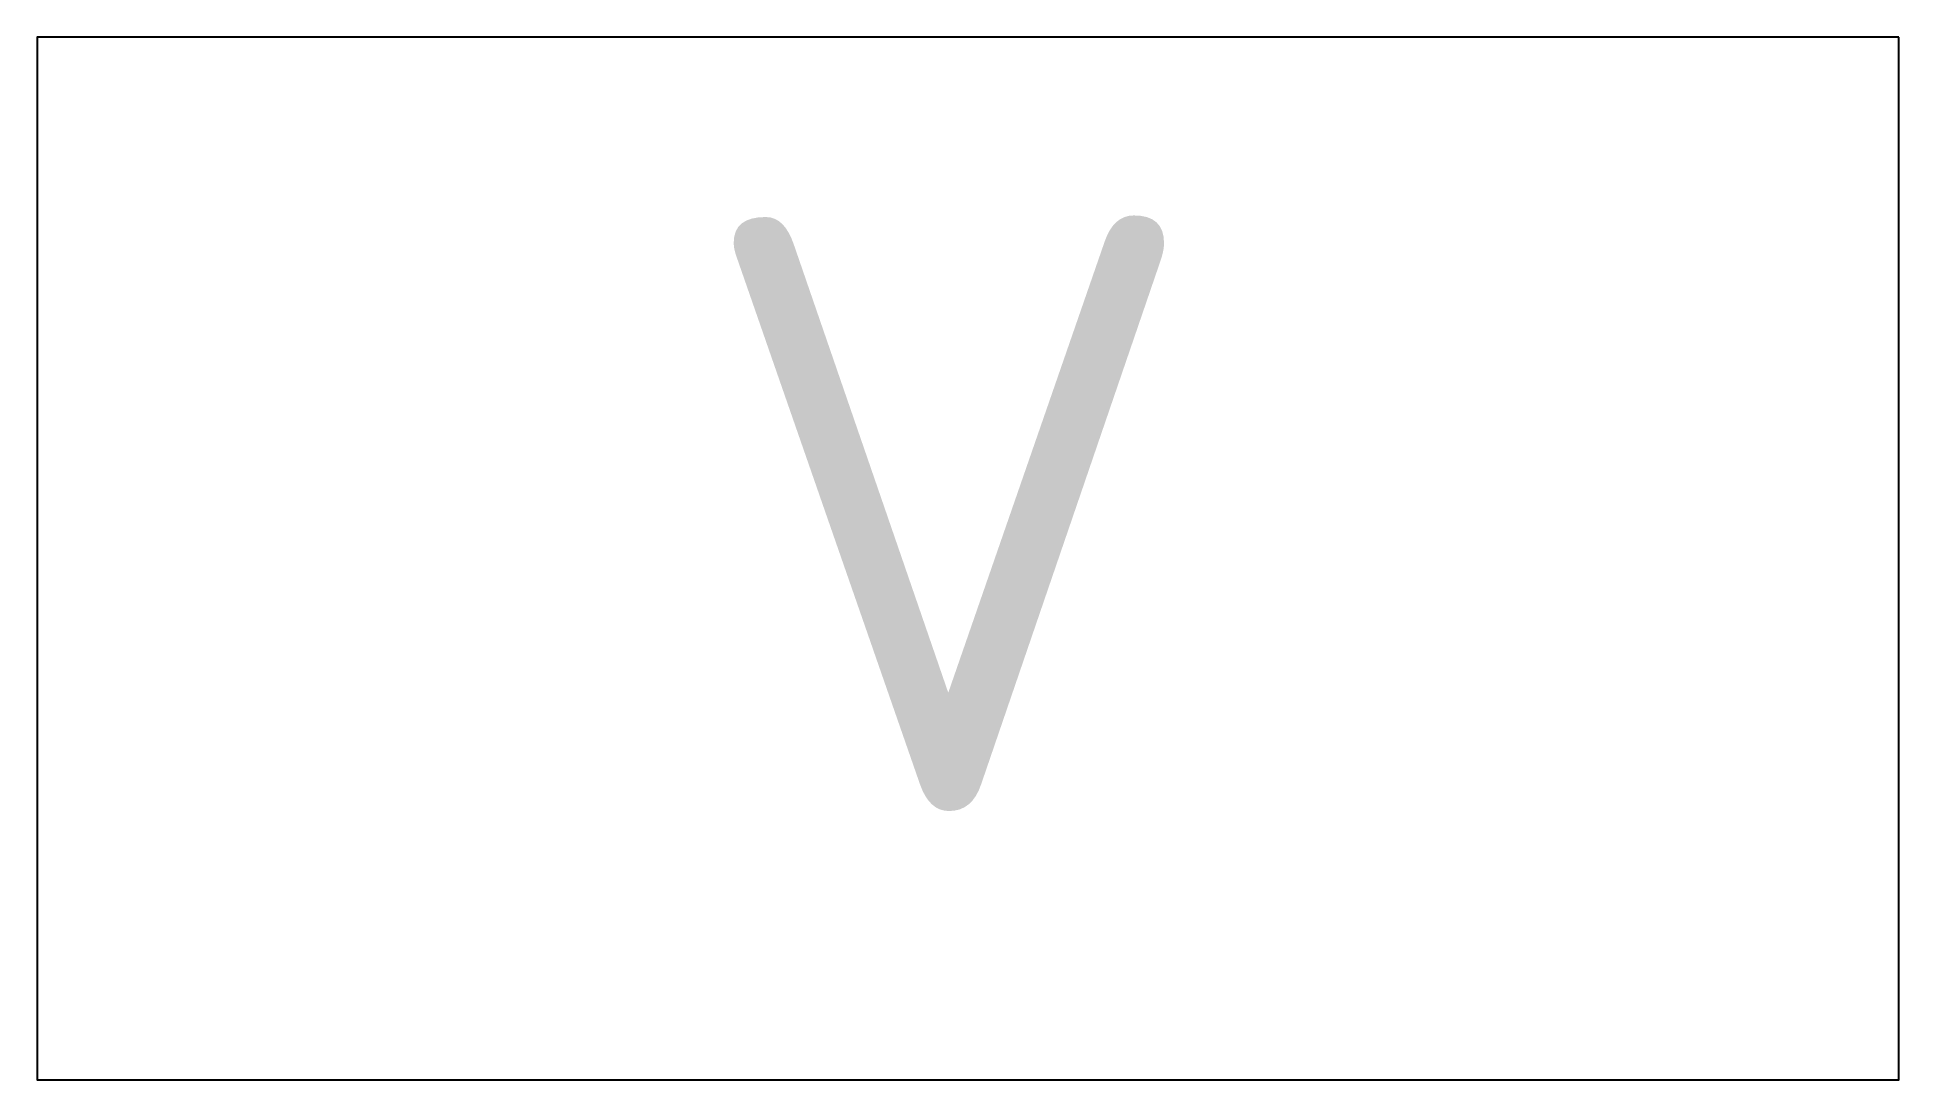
# Model space of a CAD drawing. Extents: x -0.63 to 0.63, y -0.35 to 0.35.
import ezdxf

# ---------------------------------------------------------------- set-up
doc = ezdxf.new("R2010")
doc.units = 0
doc.header["$LTSCALE"] = 0.2
doc.styles.add('NLCS-ISO', font='NLCS-ISO.ttf')

msp = doc.modelspace()

# ---------------------------------------------------------------- linework, layer by layer
at = {"flags": 128}
msp.add_lwpolyline([(0.625, 0.3501), (-0.625, 0.3501), (-0.625, -0.3501), (0.625, -0.3501)], close=True, dxfattribs=at)

# ---------------------------------------------------------------- texts
at = {"style": 'NLCS-ISO'}
msp.add_text('V', height=0.4, rotation=360, dxfattribs=at).set_placement((-0.1846, -0.1696))

doc.saveas('drawing.dxf')
